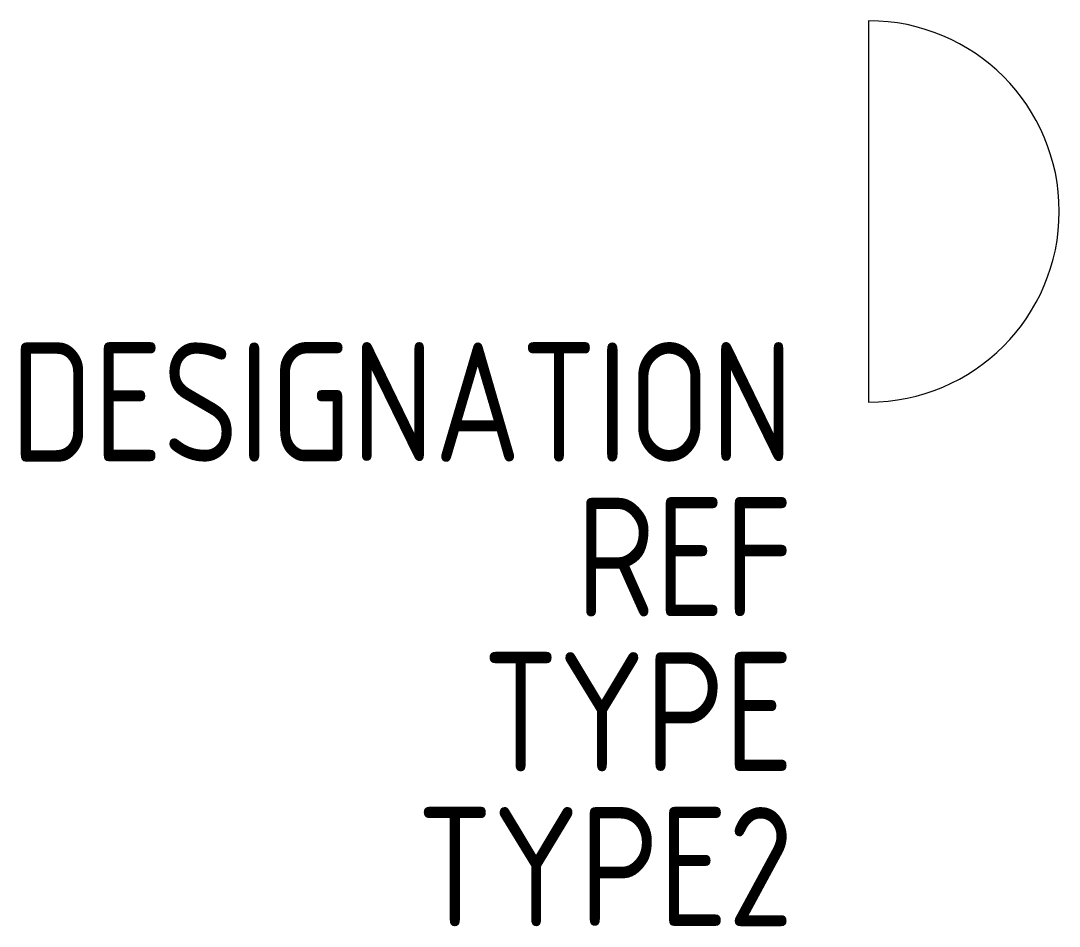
# Model space of a CAD drawing. Header units: millimetres. Extents: x -17.8 to 4, y -15 to 4.
import ezdxf
from ezdxf.enums import TextEntityAlignment as Align

# ---------------------------------------------------------------- set-up
doc = ezdxf.new("R2010")
doc.units = ezdxf.units.MM
doc.layers.add('SYMB_FIL', color=3, linetype='Continuous')
doc.layers.add('SYMB_TXT_NOM', color=3, linetype='Continuous')
doc.styles.add('NET2_5', font='isocp.shx', dxfattribs={"width": 0.9, "height": 2.5})

msp = doc.modelspace()

# ---------------------------------------------------------------- linework, layer by layer
at = {"layer": 'SYMB_FIL'}
msp.add_line((0, 4), (0, -4), dxfattribs=at)
msp.add_arc((0, 0), 4, 270, 90, dxfattribs=at)

# ---------------------------------------------------------------- texts
at = {"layer": 'SYMB_TXT_NOM', "style": 'NET2_5', "width": 0.9, "flags": 8}
for tag, text, p in [('DESIGNATION', 'H?', (-1.575, -5.25)), ('REF', '', (-1.575, -8.5)), ('TYPE', '', (-1.575, -11.75)), ('TYPE2', '', (-1.575, -15))]:
    msp.add_attdef(tag, text=text, height=2.5, dxfattribs=at).set_placement(p, align=Align.RIGHT)

doc.saveas('drawing.dxf')
